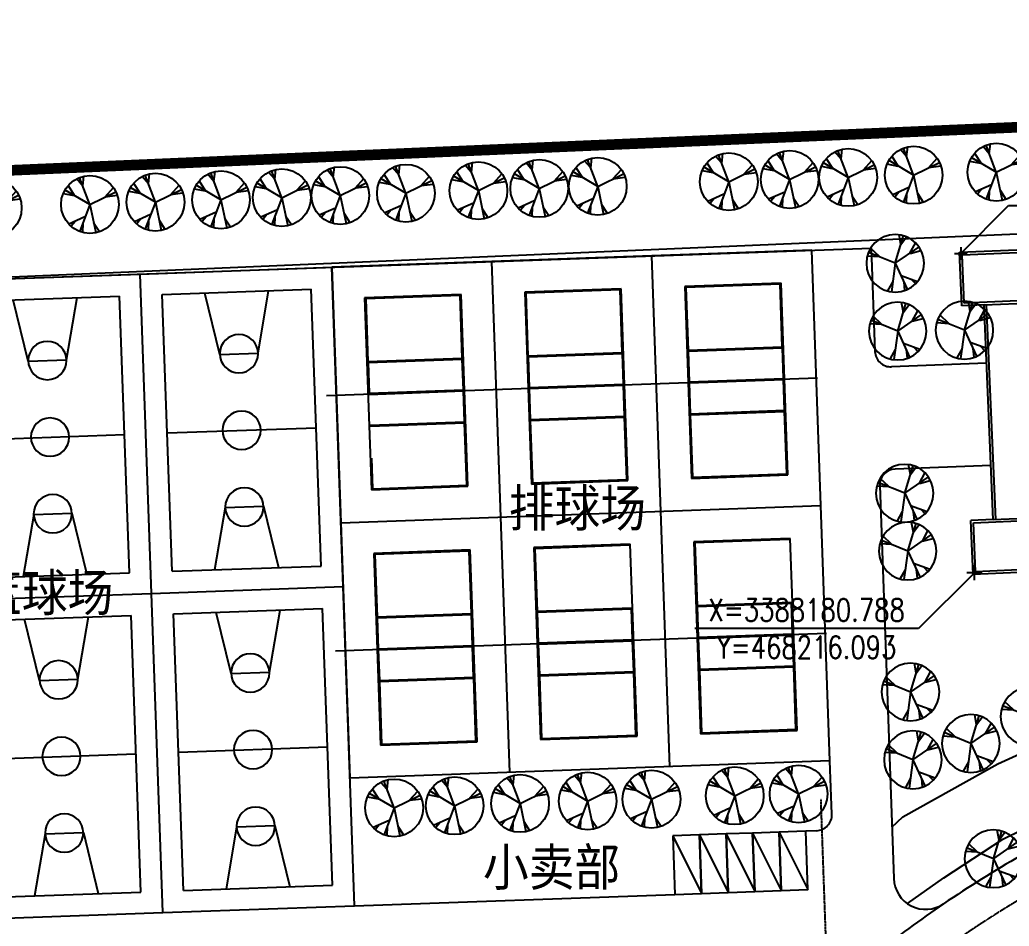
# Model space of a CAD drawing. Header units: millimetres. Extents: x 468001845 to 468595845, y 3387484553 to 3388325553.
# Drawn here: x 468126444 to 468219365, y 3388147593 to 3388232710 of the extents above; entities that cross this region are included whole.
import ezdxf
from ezdxf.enums import TextEntityAlignment as Align

# ---------------------------------------------------------------- set-up
doc = ezdxf.new("R2010")
doc.units = ezdxf.units.MM
doc.linetypes.add('ACAD_ISO04W100', pattern=[30.5, 24, -3, 0.5, -3])
doc.linetypes.add('CENTER', pattern=[2, 1.25, -0.25, 0.25, -0.25])
for name, color, linetype in [('AXIS', 3, 'Continuous'), ('DE', 134, 'Continuous'), ('F-树13', 114, 'Continuous'), ('F-水体', 150, 'Continuous'), ('N-ROAD', 4, 'Continuous'), ('PUB_DIM', 3, 'Continuous'), ('PUB_TEXT', 7, 'Continuous'), ('ROAD-XING', 1, 'CENTER'), ('WALL', 7, 'Continuous'), ('红线', 1, 'Continuous'), ('铺地', 41, 'Continuous')]:
    doc.layers.add(name, color=color, linetype=linetype)
doc.styles.add('_DIMFONT', font='TXT.shx')
doc.styles.add('DIM_FONT', font='SIMPLEX.shx', dxfattribs={"width": 0.8})
doc.styles.add('HT', font='', dxfattribs={"width": 0.8})
doc.styles.get('HT').set_extended_font_data('SimHei')

# ---------------------------------------------------------------- blocks, each defined once
blk = doc.blocks.new('LQ')
for p, q in [((-18000, 30000), (0, 30000)), ((-18000, 30000), (-18000, 0)), ((0, 30000), (0, 0)), ((-16000, 28000), (-16000, 2000)), ((-16000, 28000), (-2000, 28000)), ((-10800, 22200), (-12000, 28000)), ((-7200, 22200), (-6000, 28000)), ((-2000, 28000), (-2000, 2000)), ((-10800, 22200), (-7200, 22200)), ((-16000, 15000), (-2000, 15000)), ((-10800, 7800), (-12000, 2000)), ((-10800, 7800), (-7200, 7800)), ((-7200, 7800), (-6000, 2000)), ((-16000, 2000), (-2000, 2000)), ((-18000, 0), (0, 0))]:
    blk.add_line(p, q)
for centre in [(-9000, 22200), (-9000, 15000), (-9000, 7800)]:
    blk.add_circle(centre, 1800)
blk = doc.blocks.new('A$C73886351')
at = {"layer": 'F-树13'}
for p, q in [((3508, 7441), (2585, 8591)), ((4508, 4511), (3052, 8793)), ((3510, 7412), (3741, 8982)), ((2126, 5970), (441, 6351)), ((4508, 4511), (737, 6917)), ((2161, 6001), (1249, 7555)), ((4508, 4511), (8634, 6359)), ((6945, 5646), (8296, 7028)), ((6947, 5617), (8818, 5795)), ((4508, 4511), (2779, 398)), ((4508, 4511), (5271, 97)), ((3672, 2586), (1118, 1558)), ((2090, 1937), (1470, 1235)), ((3294, 1583), (3196, 223)), ((4986, 1662), (5852, 250))]:
    blk.add_line(p, q, dxfattribs=at)
blk.add_circle((4516, 4516), 4519, dxfattribs=at)
blk = doc.blocks.new('_DIMZB1')
blk.add_line((0, 0), (3000, 0))
at = {"style": '_DIMFONT', "width": 0.8}
for tag, p in [('X=', (1500, 250)), ('Y=', (1500, -250))]:
    blk.add_attdef(tag, text='', height=300, dxfattribs=at).set_placement(p, align=Align.MIDDLE)
blk = doc.blocks.new('A$C5320322B')
for p, q in [((9300, 36483), (9300, 41043)), ((9540, 36243), (9540, 41283)), ((2100, 36243), (9540, 36243)), ((240, 15843), (9300, 15843)), ((2100, 16083), (9540, 16083)), ((9300, 11283), (9300, 15843)), ((9540, 12243), (9540, 16083)), ((53549, 8883), (56669, 8883)), ((53549, 8643), (56753, 8643)), ((5700, 222), (5792, 0))]:
    blk.add_line(p, q)
blk.add_lwpolyline([(45282, 26883), (45282, 17043), (59700, 17043), (59700, 15861), (74322, 15843), (74322, 23283), (67122, 23283), (67122, 26883), (45282, 26883)])
blk.add_lwpolyline([(45522, 26643), (45522, 17283), (59944, 17283), (59944, 16100), (74082, 16083), (74082, 23043), (66882, 23043), (66882, 26643)], close=True)
at = {"layer": 'WALL'}
for p, q in [((0, 41283), (74340, 41283)), ((0, 36243), (0, 41283)), ((240, 41043), (9300, 41043)), ((240, 36483), (240, 41043)), ((9540, 41043), (74100, 41043)), ((74100, 23283), (74100, 41043)), ((74340, 20466), (74340, 41283)), ((2100, 36243), (0, 36243)), ((9300, 36483), (240, 36483)), ((2100, 16083), (2100, 36243)), ((2340, 16083), (2340, 36243)), ((0, 11043), (0, 16083)), ((2100, 16083), (0, 16083)), ((240, 11283), (240, 15843)), ((9540, 12483), (56341, 12483)), ((9540, 12243), (56101, 12243)), ((9540, 12243), (9540, 11043)), ((240, 11283), (9300, 11283)), ((0, 11043), (9540, 11043)), ((9300, 11043), (9300, 1646)), ((9540, 11043), (9540, 1736))]:
    blk.add_line(p, q, dxfattribs=at)
for centre, radius, start, end in [((67020, 12363), 10920, 180.62964, 47.90749), ((67020, 12363), 10680, 179.35621, 46.86225), ((49485, -105164), 114120, 87.95519, 112.56178), ((49485, -105164), 113880, 87.95519, 112.56178)]:
    blk.add_arc(centre, radius, start, end, dxfattribs=at)

msp = doc.modelspace()

# ---------------------------------------------------------------- linework, layer by layer
for p, q in [((468214686.1, 3388210874.9), (468214936.2, 3388210645.4)), ((468215978.5, 3388180662.5), (468216208, 3388180912.6))]:
    msp.add_line(p, q)
at = {"layer": 'AXIS'}
msp.add_line((468214686.1, 3388210874.9), (468214936.2, 3388210645.4), dxfattribs=at)
at = {"layer": 'DE'}
for p, q in [((468197767.5, 3388156433.1), (468200461.8, 3388151025.6)), ((468187773.8, 3388156076.9), (468190468.1, 3388150669.4)), ((468190272.2, 3388156165.9), (468192966.6, 3388150758.5)), ((468192770.7, 3388156255), (468195465, 3388150847.5)), ((468195269.1, 3388156344), (468197963.4, 3388150936.6))]:
    msp.add_line(p, q, dxfattribs=at)
for points in [[(468195269.1, 3388156344), (468195465, 3388150847.5), (468197963.4, 3388150936.6), (468197767.5, 3388156433.1)], [(468197767.5, 3388156433.1), (468197963.4, 3388150936.6), (468200461.8, 3388151025.6), (468200265.9, 3388156522.1)], [(468187773.8, 3388156076.9), (468187969.7, 3388150580.4), (468190468.1, 3388150669.4), (468190272.2, 3388156165.9)], [(468190272.2, 3388156165.9), (468190468.1, 3388150669.4), (468192966.6, 3388150758.5), (468192770.7, 3388156255)], [(468192770.7, 3388156255), (468192966.6, 3388150758.5), (468195465, 3388150847.5), (468195269.1, 3388156344)]]:
    msp.add_lwpolyline(points, close=True, dxfattribs=at)
at = {"layer": 'F-水体'}
for points in [[(468208346.7, 3388156900.7), (468209363.6, 3388157870.8), (468218301.3, 3388162844.1), (468221689.9, 3388164381.6), (468226075.6, 3388166359.3), (468228236.1, 3388168257.8), (468229369.9, 3388168680.8)], [(468209797.2, 3388149717.2), (468213213.8, 3388152138.9), (468218755.7, 3388155776.9), (468224131.3, 3388158397.1), (468229583.7, 3388160212.7)]]:
    msp.add_lwpolyline(points, dxfattribs=at)
at = {"layer": 'N-ROAD'}
for p, q in [((468101774, 3388207546.4), (468206408.7, 3388211275.6)), ((468206408.7, 3388211275.6), (468206754.8, 3388201564.7)), ((468217233.8, 3388200454.6), (468208310.2, 3388200119.2)), ((468217644, 3388190863.4), (468208646.3, 3388190525.2)), ((468207203.6, 3388188972.9), (468208518.9, 3388152068.4)), ((468202710.9, 3388158110.2), (468202532.8, 3388163107)), ((468201265.3, 3388156557.7), (468200265.9, 3388156522.1)), ((468157876.8, 3388149507.9), (468187969.7, 3388150580.4))]:
    msp.add_line(p, q, dxfattribs=at)
for centre, radius, start, end in [((468208253.9, 3388201618.1), 1500, 182.041183, 272.152737), ((468208702.7, 3388189026.3), 1500, 92.152009, 182.041183), ((468274276.8, 3388060015.4), 101500, 45.069301, 154.728082), ((468201211.8, 3388158056.8), 1500, 272.041173, 2.041183), ((468274276.8, 3388060015.4), 108500, 115.248566, 124.254425), ((468211517, 3388152175.3), 3000, 182.041183, 304.254425), ((468274277.1, 3388060015), 108500.4, 124.254425, 132.702003)]:
    msp.add_arc(centre, radius, start, end, dxfattribs=at)
at = {"layer": 'PUB_DIM'}
for p, q in [((468214811.1, 3388210760.1), (468219311.1, 3388215260.1)), ((468214811.1, 3388211360.1), (468214811.1, 3388210160.1)), ((468214211.1, 3388210760.1), (468215411.1, 3388210760.1)), ((468216093.2, 3388180787.5), (468210843.2, 3388175537.5)), ((468216793.2, 3388180787.5), (468215393.2, 3388180787.5)), ((468216093.2, 3388180087.5), (468216093.2, 3388181487.5))]:
    msp.add_line(p, q, dxfattribs=at)
at = {"layer": 'ROAD-XING', "linetype": 'ACAD_ISO04W100', "ltscale": 0.1}
msp.add_line((468211308.3, 3387889555.6), (468201688.3, 3388159473.4), dxfattribs=at)
msp.add_arc((468274276.8, 3388060015.4), 105000, 272.041173, 160.145804, dxfattribs=at)
at = {"layer": '红线'}
msp.add_line((468101774, 3388207546.4), (468438308.4, 3388221941.7), dxfattribs=at)
at = {"layer": '红线', "linetype": 'ACAD_ISO04W100', "ltscale": 0.3, "const_width": 1000}
msp.add_lwpolyline([(468456538.4, 3387876680.1), (468443875, 3388232189), (468081435.8, 3388216685.6), (468092838.2, 3387896584.3), (468309460.1, 3387889301.2), (468428615.6, 3387825139.7)], close=True, dxfattribs=at)
at = {"layer": '铺地', "color": 33}
for p, q in [((468200823.2, 3388211076.6), (468155740.2, 3388209469.8)), ((468187505, 3388162571.4), (468185795.3, 3388210541)), ((468202532.8, 3388163107), (468200823.2, 3388211076.6)), ((468155739.7, 3388209469.8), (468157449.4, 3388161500.2)), ((468172477.2, 3388162035.8), (468170767.5, 3388210005.4)), ((468197943.9, 3388207984.5), (468188887.4, 3388207661.7)), ((468188887.4, 3388207661.7), (468189529.4, 3388189648.3)), ((468197847.9, 3388207881.4), (468188990.5, 3388207565.8)), ((468188990.5, 3388207565.8), (468189199.8, 3388201694)), ((468198057.2, 3388202009.7), (468197847.9, 3388207881.4)), ((468198585.9, 3388189971.1), (468197943.9, 3388207984.5)), ((468167888.3, 3388206913.3), (468158831.8, 3388206590.5)), ((468167792.3, 3388206810.3), (468158934.9, 3388206494.6)), ((468168001.6, 3388200938.5), (468167792.3, 3388206810.3)), ((468168530.3, 3388188899.9), (468167888.3, 3388206913.3)), ((468182916.1, 3388207448.9), (468173859.6, 3388207126.1)), ((468173859.6, 3388207126.1), (468174501.6, 3388189112.7)), ((468182820.1, 3388207345.8), (468173962.7, 3388207030.2)), ((468173962.7, 3388207030.2), (468174172, 3388201158.4)), ((468183029.4, 3388201474.1), (468182820.1, 3388207345.8)), ((468183558.1, 3388189435.5), (468182916.1, 3388207448.9)), ((468158831.8, 3388206590.5), (468159473.8, 3388188577.1)), ((468158934.9, 3388206494.6), (468159144.1, 3388200622.8)), ((468189199.8, 3388201694), (468198057.2, 3388202009.7)), ((468174172, 3388201158.4), (468183029.4, 3388201474.1)), ((468174175.5, 3388201058.9), (468183032.9, 3388201374.5)), ((468174175.5, 3388201058.9), (468174278.4, 3388198172.7)), ((468183135.8, 3388198488.4), (468183032.9, 3388201374.5)), ((468189203.3, 3388201594.4), (468198060.7, 3388201910.1)), ((468189203.3, 3388201594.4), (468189306.2, 3388198708.3)), ((468198163.6, 3388199024), (468198060.7, 3388201910.1)), ((468159144.1, 3388200622.8), (468168001.6, 3388200938.5)), ((468159147.7, 3388200523.3), (468168005.1, 3388200838.9)), ((468159147.7, 3388200523.3), (468159250.6, 3388197637.1)), ((468168108, 3388197952.8), (468168005.1, 3388200838.9)), ((468155250.3, 3388197444.7), (468201353.3, 3388199087.9)), ((468174278.4, 3388198172.7), (468183135.8, 3388198488.4)), ((468174281.9, 3388198073.2), (468183139.4, 3388198388.9)), ((468183242.2, 3388195502.7), (468183139.4, 3388198388.9)), ((468189306.2, 3388198708.3), (468198163.6, 3388199024)), ((468189309.7, 3388198608.8), (468198167.2, 3388198924.5)), ((468189309.7, 3388198608.8), (468189412.6, 3388195722.7)), ((468198270, 3388196038.3), (468198167.2, 3388198924.5)), ((468159250.6, 3388197637.1), (468168108, 3388197952.8)), ((468159254.1, 3388197537.6), (468168111.6, 3388197853.3)), ((468168214.4, 3388194967.2), (468168111.6, 3388197853.3)), ((468174281.9, 3388198073.2), (468174384.8, 3388195187.1)), ((468174384.8, 3388195187.1), (468183242.2, 3388195502.7)), ((468189412.6, 3388195722.7), (468198270, 3388196038.3)), ((468189416.1, 3388195623.1), (468198273.6, 3388195938.8)), ((468189416.1, 3388195623.1), (468189625.4, 3388189751.3)), ((468198482.8, 3388190067), (468198273.6, 3388195938.8)), ((468159357, 3388194651.5), (468168214.4, 3388194967.2)), ((468159360.5, 3388194551.9), (468168218, 3388194867.6)), ((468168427.2, 3388188995.8), (468168218, 3388194867.6)), ((468174388.3, 3388195087.5), (468183245.8, 3388195403.2)), ((468174388.3, 3388195087.5), (468174597.6, 3388189215.8)), ((468183455, 3388189531.4), (468183245.8, 3388195403.2)), ((468159467.8, 3388191541.4), (468159570.7, 3388188655.3)), ((468189529.4, 3388189648.3), (468198585.9, 3388189971.1)), ((468189625.4, 3388189751.3), (468198482.8, 3388190067)), ((468159569.8, 3388188680.2), (468168427.2, 3388188995.8)), ((468174501.6, 3388189112.7), (468183558.1, 3388189435.5)), ((468174597.6, 3388189215.8), (468183455, 3388189531.4)), ((468159473.8, 3388188577.1), (468168530.3, 3388188899.9)), ((468156594.6, 3388185485), (468201678, 3388187091.8)), ((468183770.9, 3388183464.1), (468174714.4, 3388183141.4)), ((468184412.9, 3388165450.7), (468183770.9, 3388183464.1)), ((468198798.7, 3388183999.7), (468189742.2, 3388183677)), ((468189742.2, 3388183677), (468190384.2, 3388165663.5)), ((468198702.8, 3388183896.7), (468189845.3, 3388183581)), ((468189845.3, 3388183581), (468190054.6, 3388177709.2)), ((468199440.7, 3388165986.3), (468198798.7, 3388183999.7)), ((468168743.1, 3388182928.6), (468159686.6, 3388182605.8)), ((468159686.6, 3388182605.8), (468160328.6, 3388164592.3)), ((468168647.1, 3388182825.5), (468159789.7, 3388182509.8)), ((468159789.7, 3388182509.8), (468159999, 3388176638)), ((468168856.4, 3388176953.7), (468168647.1, 3388182825.5)), ((468169385.1, 3388164915.1), (468168743.1, 3388182928.6)), ((468174714.4, 3388183141.4), (468175356.4, 3388165127.9)), ((468183675, 3388183361.1), (468174817.5, 3388183045.4)), ((468174817.5, 3388183045.4), (468175026.8, 3388177173.6)), ((468190054.6, 3388177709.2), (468198912, 3388178024.9)), ((468190058.1, 3388177609.7), (468198915.6, 3388177925.4)), ((468199018.4, 3388175039.2), (468198915.6, 3388177925.4)), ((468159999, 3388176638), (468168856.4, 3388176953.7)), ((468175026.8, 3388177173.6), (468183884.2, 3388177489.3)), ((468175030.3, 3388177074.1), (468183887.8, 3388177389.8)), ((468175030.3, 3388177074.1), (468175133.2, 3388174187.9)), ((468183990.6, 3388174503.6), (468183887.8, 3388177389.8)), ((468190058.1, 3388177609.7), (468190161, 3388174723.5)), ((468160002.5, 3388176538.5), (468168860, 3388176854.2)), ((468160002.5, 3388176538.5), (468160105.4, 3388173652.4)), ((468168962.8, 3388173968), (468168860, 3388176854.2)), ((468156105.2, 3388173460), (468202208.1, 3388175103.1)), ((468190161, 3388174723.5), (468199018.4, 3388175039.2)), ((468175133.2, 3388174187.9), (468183990.6, 3388174503.6)), ((468175136.7, 3388174088.4), (468183994.2, 3388174404.1)), ((468175136.7, 3388174088.4), (468175239.6, 3388171202.3)), ((468184097, 3388171518), (468183994.2, 3388174404.1)), ((468190164.5, 3388174624), (468199022, 3388174939.7)), ((468190164.5, 3388174624), (468190267.4, 3388171737.9)), ((468199124.8, 3388172053.6), (468199022, 3388174939.7)), ((468160105.4, 3388173652.4), (468168962.8, 3388173968)), ((468160108.9, 3388173552.8), (468168966.4, 3388173868.5)), ((468160108.9, 3388173552.8), (468160211.8, 3388170666.7)), ((468169069.2, 3388170982.4), (468168966.4, 3388173868.5)), ((468175239.6, 3388171202.3), (468184097, 3388171518)), ((468175243.1, 3388171102.8), (468184100.6, 3388171418.5)), ((468184309.9, 3388165546.7), (468184100.6, 3388171418.5)), ((468190267.4, 3388171737.9), (468199124.8, 3388172053.6)), ((468190270.9, 3388171638.4), (468199128.4, 3388171954)), ((468190270.9, 3388171638.4), (468190480.2, 3388165766.6)), ((468199337.7, 3388166082.3), (468199128.4, 3388171954)), ((468160211.8, 3388170666.7), (468169069.2, 3388170982.4)), ((468160215.3, 3388170567.2), (468169072.8, 3388170882.9)), ((468160215.3, 3388170567.2), (468160424.6, 3388164695.4)), ((468169282.1, 3388165011.1), (468169072.8, 3388170882.9)), ((468175243.1, 3388171102.8), (468175452.4, 3388165231)), ((468190384.2, 3388165663.5), (468199440.7, 3388165986.3)), ((468190480.2, 3388165766.6), (468199337.7, 3388166082.3)), ((468160328.6, 3388164592.3), (468169385.1, 3388164915.1)), ((468160424.6, 3388164695.4), (468169282.1, 3388165011.1)), ((468175356.4, 3388165127.9), (468184412.9, 3388165450.7)), ((468175452.4, 3388165231), (468184309.9, 3388165546.7)), ((468202532.8, 3388163107), (468157449.4, 3388161500.2))]:
    msp.add_line(p, q, dxfattribs=at)

# ---------------------------------------------------------------- block references
at = {"rotation": 2.449341665321631}
msp.add_blockref('A$C5320322B', (468216450.4, 3388169629.5), dxfattribs=at)
at = {"layer": 'F-树13'}
for p, xscale, yscale, zscale, rotation in [((468201630.4, 3388215100.8), 0.6000000000000001, 0.6000000000000001, 0.6000000000000001, 2.041173454315652), ((468207784.2, 3388215320.2), 0.6000000000000001, 0.6000000000000001, 0.6000000000000001, 2.041173454315652), ((468215548, 3388215596.9), 0.6000000000000001, 0.6000000000000001, 0.6000000000000001, 2.041173454315652), ((468172619.6, 3388214066.9), 0.6000000000000001, 0.6000000000000001, 0.6000000000000001, 2.041173454315652), ((468178114.1, 3388214262.7), 0.6000000000000001, 0.6000000000000001, 0.6000000000000001, 2.041173454315652), ((468190421.7, 3388214701.4), 0.6000000000000001, 0.6000000000000001, 0.6000000000000001, 2.041173454315652), ((468196136, 3388214905), 0.6000000000000001, 0.6000000000000001, 0.6000000000000001, 2.041173454315652), ((468148444, 3388213205.3), 0.6000000000000001, 0.6000000000000001, 0.6000000000000001, 2.041173454315652), ((468153938.5, 3388213401.1), 0.6000000000000001, 0.6000000000000001, 0.6000000000000001, 2.041173454315652), ((468160092.3, 3388213620.4), 0.6000000000000001, 0.6000000000000001, 0.6000000000000001, 2.041173454315652), ((468166905.4, 3388213863.2), 0.6000000000000001, 0.6000000000000001, 0.6000000000000001, 2.041173454315652), ((468121294.3, 3388212237.6), 0.6000000000000001, 0.6000000000000001, 0.6000000000000001, 2.041173454315652), ((468130422.1, 3388212563), 0.6000000000000001, 0.6000000000000001, 0.6000000000000001, 2.041173454315652), ((468136575.9, 3388212782.3), 0.6000000000000001, 0.6000000000000001, 0.6000000000000001, 2.041173454315652), ((468142729.7, 3388213001.6), 0.6000000000000001, 0.6000000000000001, 0.6000000000000001, 2.041173454315652), ((468211462.5, 3388207232.5), -0.6, 0.6, 0.6, 2.041173454316931), ((468211689.5, 3388200864.2), -0.6, 0.6, 0.6, 2.041173454316931), ((468217965.2, 3388200952), -0.6, 0.6, 0.6, 2.041173454316931), ((468212350, 3388185637.5), -0.6, 0.6, 0.6, 2.041173454316931), ((468212635.4, 3388180206.6), -0.6, 0.6, 0.6, 2.041173454316931), ((468212897.2, 3388166975.9), -0.6, 0.6, 0.6, 2.041173454316931), ((468224055.5, 3388164672.3), -0.6, 0.6, 0.6, 2.041173454316931), ((468218567.7, 3388162139.5), -0.6, 0.6, 0.6, 2.041173454316931), ((468213124.2, 3388160607.6), -0.6, 0.6, 0.6, 2.041173454316931), ((468177165.2, 3388156544.6), 0.6000000000000001, 0.6000000000000001, 0.6000000000000001, 2.041173454315652), ((468183160.6, 3388156715.3), 0.6000000000000001, 0.6000000000000001, 0.6000000000000001, 2.041173454315652), ((468190978.9, 3388157036.9), 0.6000000000000001, 0.6000000000000001, 0.6000000000000001, 2.041173454315652), ((468196974.3, 3388157207.6), 0.6000000000000001, 0.6000000000000001, 0.6000000000000001, 2.041173454315652), ((468158992.1, 3388155896.9), 0.6000000000000001, 0.6000000000000001, 0.6000000000000001, 2.041173454315652), ((468164674.8, 3388156099.4), 0.6000000000000001, 0.6000000000000001, 0.6000000000000001, 2.041173454315652), ((468170818.1, 3388156318.4), 0.6000000000000001, 0.6000000000000001, 0.6000000000000001, 2.041173454315652), ((468220677.1, 3388151317.9), -0.6, 0.6, 0.6, 2.041173454316931)]:
    msp.add_blockref('A$C73886351', p, dxfattribs=dict(at, xscale=xscale, yscale=yscale, zscale=zscale, rotation=rotation))
at = {"layer": 'PUB_DIM'}
ref = msp.add_blockref('_DIMZB1', (468219311.1, 3388215260.1), dxfattribs=dict(at, xscale=-6, yscale=6, zscale=6, rotation=180))
ref.add_attrib('X=', 'Y=468214.811', dxfattribs={"layer": '0', "height": 1800, "style": '_DIMFONT', "width": 0.8}).set_placement((468228311.1, 3388213760.1), align=Align.MIDDLE)
ref.add_attrib('Y=', 'X=3388210.760', dxfattribs={"layer": '0', "height": 1800, "style": '_DIMFONT', "width": 0.8}).set_placement((468228311.1, 3388216760.1), align=Align.MIDDLE)
ref = msp.add_blockref('_DIMZB1', (468210843.2, 3388175537.5), dxfattribs=dict(at, xscale=-7, yscale=7, zscale=7))
ref.add_attrib('X=', 'X=3388180.788', dxfattribs={"layer": '0', "height": 2100, "style": '_DIMFONT', "width": 0.8}).set_placement((468200343.2, 3388177287.5), align=Align.MIDDLE)
ref.add_attrib('Y=', 'Y=468216.093', dxfattribs={"layer": '0', "height": 2100, "style": '_DIMFONT', "width": 0.8}).set_placement((468200343.2, 3388173787.5), align=Align.MIDDLE)
at = {"layer": '铺地', "color": 33, "extrusion": (0, 0, -1), "zscale": -1, "rotation": 177.9588259755367}
for p in [(-468155739.7, 3388209469.8), (-468137751.2, 3388208828.7), (-468138819.7, 3388178847.7), (-468156808.3, 3388179488.8)]:
    msp.add_blockref('LQ', p, dxfattribs=at)

# ---------------------------------------------------------------- texts
at = {"layer": 'PUB_TEXT', "color": 7, "style": 'HT', "width": 0.9}
for s, p in [('排球场', (468172367.1, 3388185109)), ('篮球场', (468122338.9, 3388177173.5, -54766.8)), ('小卖部', (468169942.9, 3388151389.6, -54766.8))]:
    msp.add_text(s, height=3500, rotation=360, dxfattribs=at).set_placement(p)
at = {"layer": '铺地', "color": 33, "style": 'DIM_FONT', "text_generation_flag": 2, "width": 0.8, "flags": 9}
for tag, p, s in [('XSIZE', (468178812, 3388198253.7), '24100'), ('YSIZE', (468178812, 3388198253.7), '16124'), ('XSIZE', (468193839.8, 3388198789.3), '24100'), ('YSIZE', (468193839.8, 3388198789.3), '16124'), ('XSIZE', (468163784.2, 3388197718.1), '24100'), ('YSIZE', (468163784.2, 3388197718.1), '16124'), ('YSIZE', (468179666.8, 3388174268.9), '16124'), ('XSIZE', (468179666.8, 3388174268.9), '24100'), ('YSIZE', (468194694.6, 3388174804.5), '16124'), ('XSIZE', (468194694.6, 3388174804.5), '24100'), ('XSIZE', (468164639, 3388173733.3), '24100'), ('YSIZE', (468164639, 3388173733.3), '16124')]:
    msp.add_attdef(tag, p, s, height=0.498, rotation=92.041173, dxfattribs=at)

doc.saveas('drawing.dxf')
